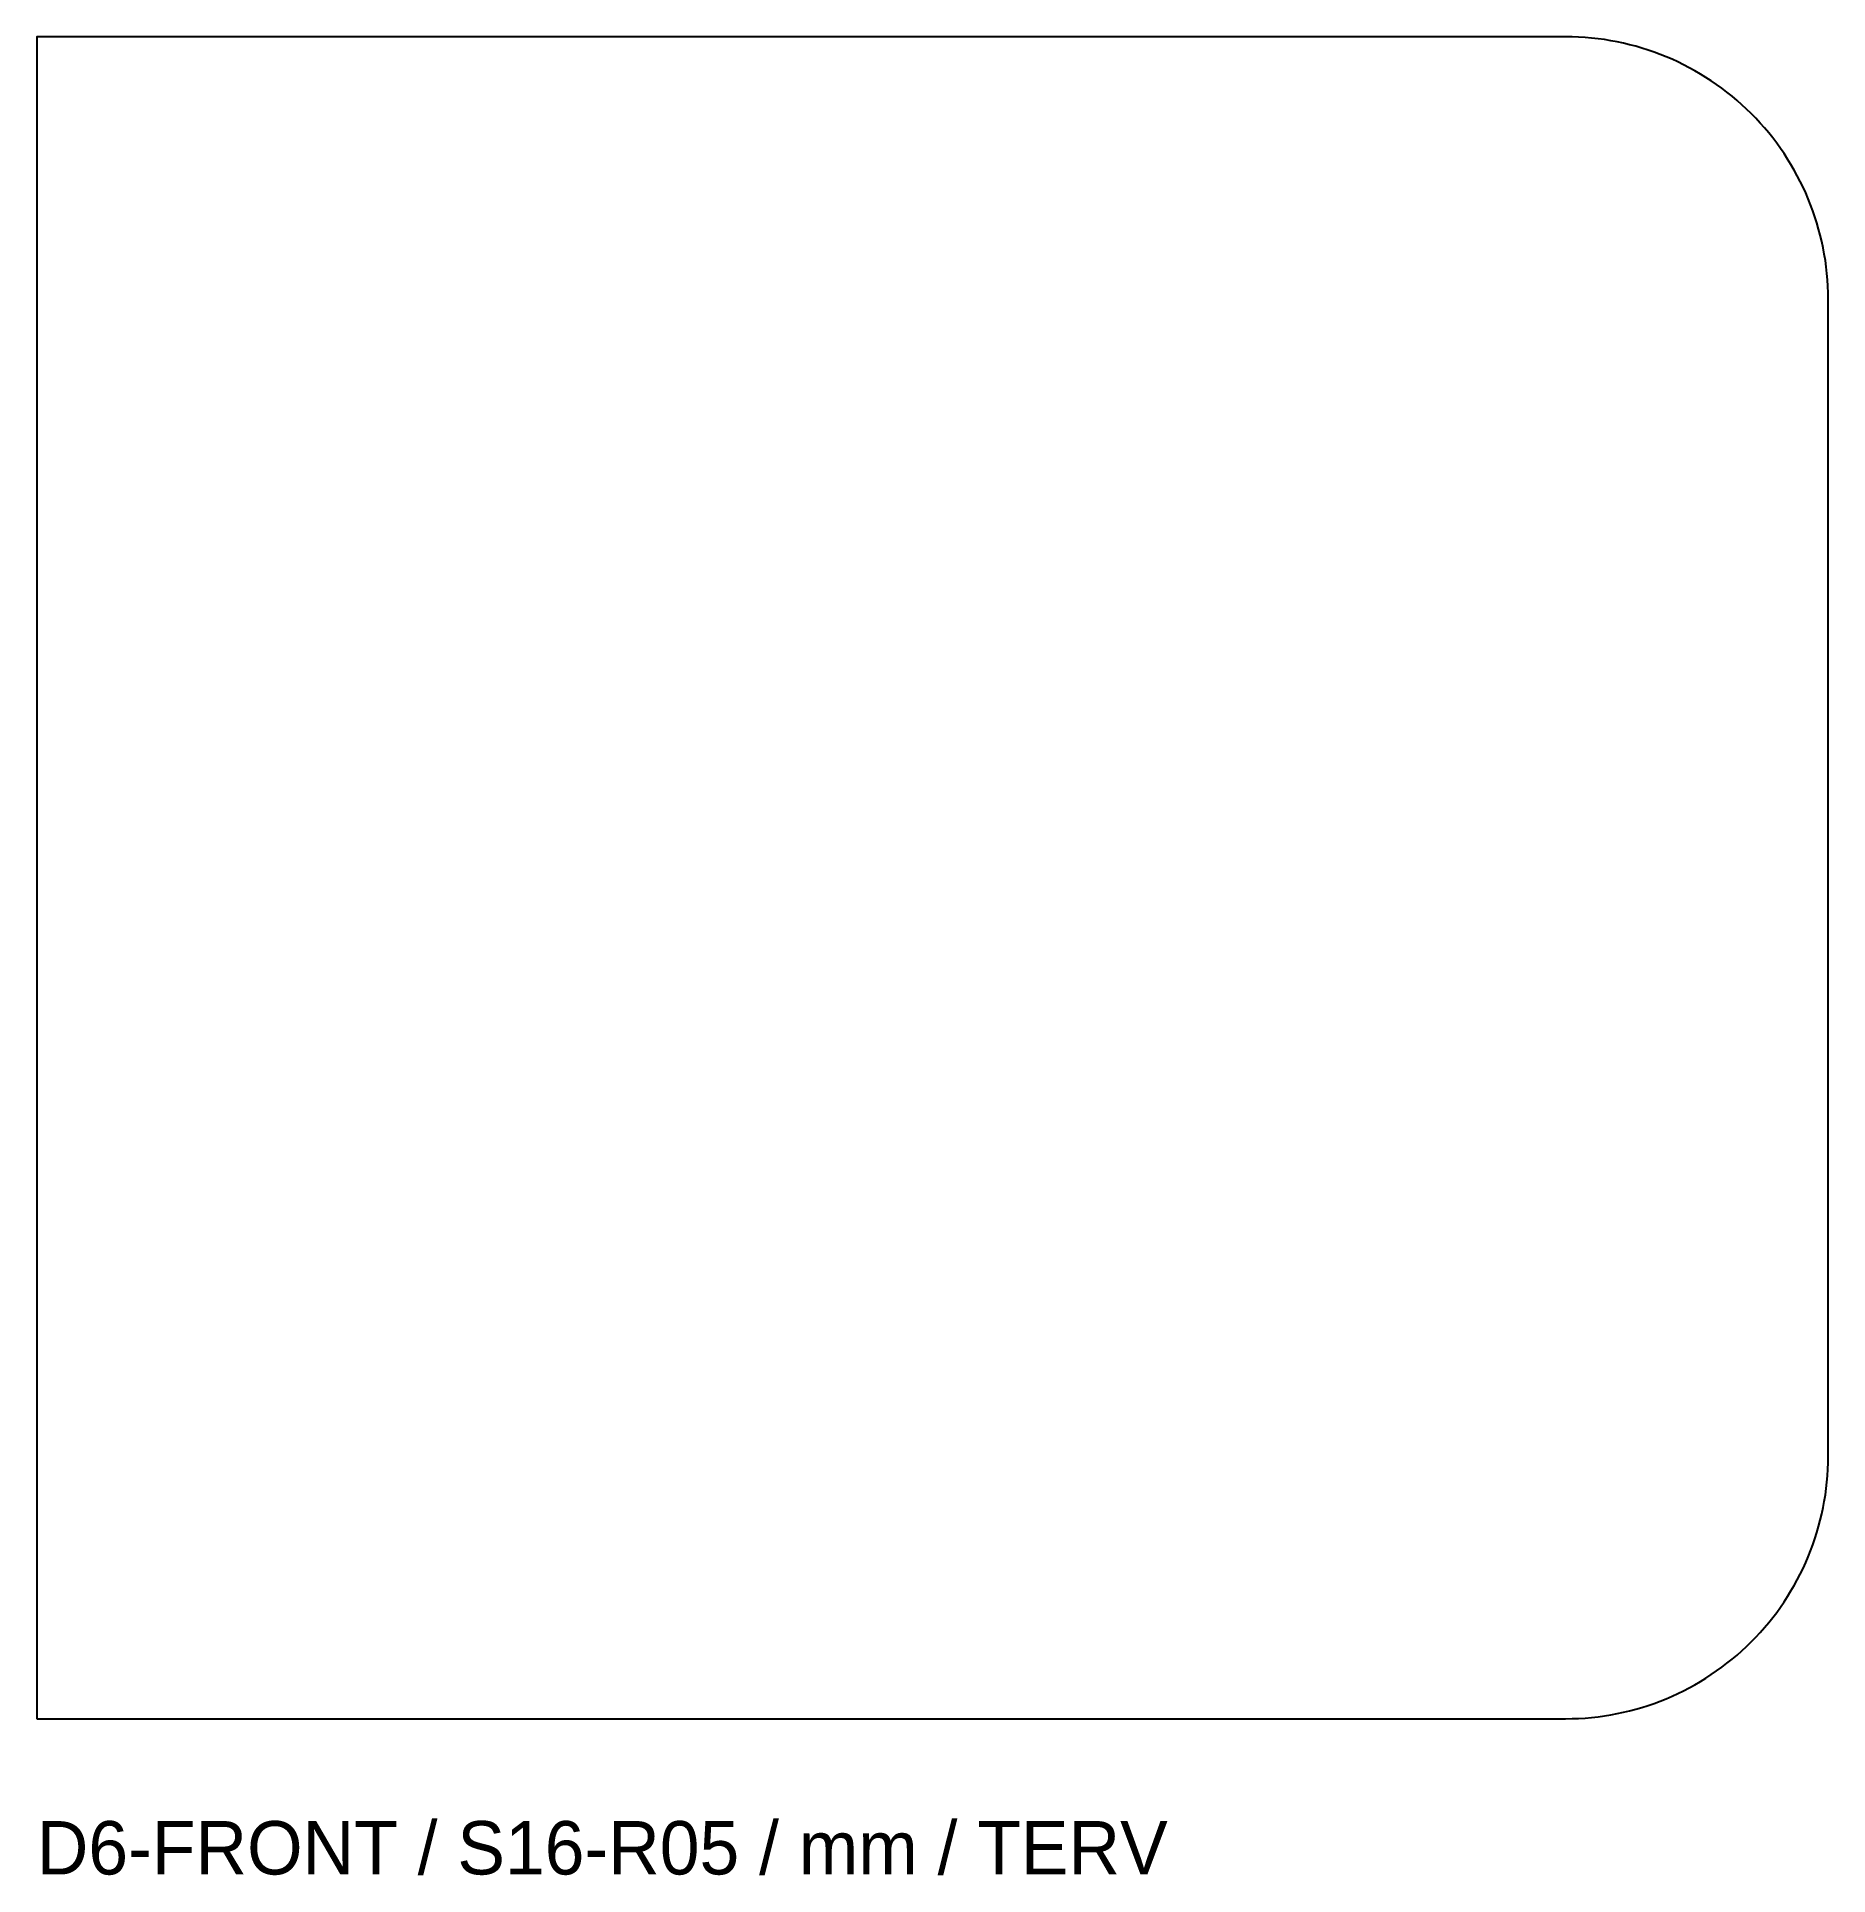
# Model space of a CAD drawing. Header units: millimetres. Extents: x 0 to 402, y -35 to 378.
import ezdxf

# ---------------------------------------------------------------- set-up
doc = ezdxf.new("R2010")
doc.units = ezdxf.units.MM

msp = doc.modelspace()

# ---------------------------------------------------------------- linework, layer by layer
msp.add_lwpolyline([(0, 0), (343.5, 0, 0.414214), (402.5, 59), (402.5, 319, 0.414214), (343.5, 378), (0, 378)], format="xyb", close=True)

# ---------------------------------------------------------------- texts
msp.add_text('D6-FRONT / S16-R05 / mm / TERV', height=12).set_placement((0, -35))

doc.saveas('drawing.dxf')
